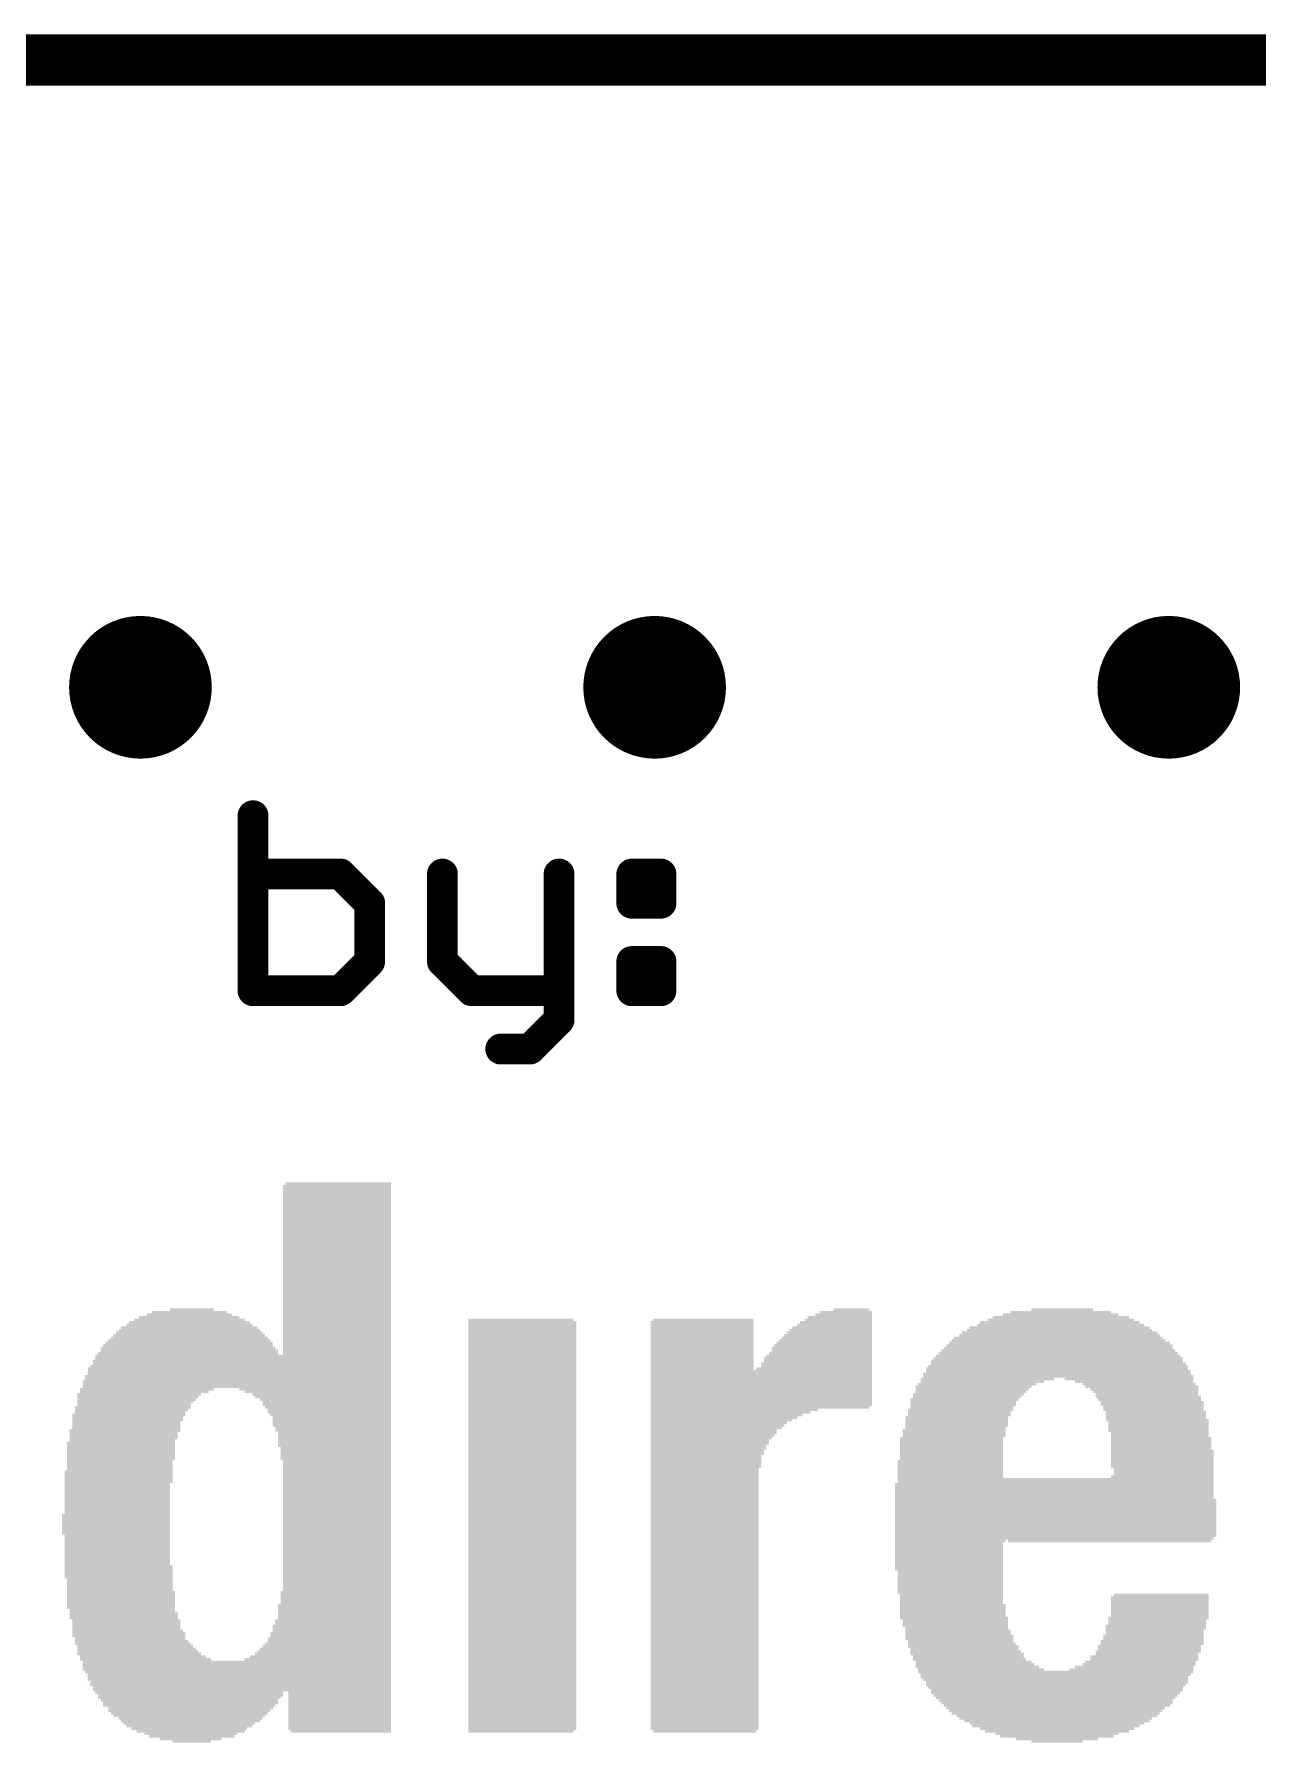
# Model space of a CAD drawing. Extents: x -2.4 to 65.5, y -2.3 to 59.9.
# Drawn here: x 41.77 to 47.81, y 51.43 to 59.87 of the extents above; entities that cross this region are included whole.
import ezdxf

# ---------------------------------------------------------------- set-up
doc = ezdxf.new("R2010")
doc.units = 0
for name, color, linetype in [('18', 94, 'CONTINUOUS'), ('20', 178, 'CONTINUOUS'), ('21', 251, 'CONTINUOUS')]:
    doc.layers.add(name, color=color, linetype=linetype)

# ---------------------------------------------------------------- blocks, each defined once
blk = doc.blocks.new('RECT')
blk.add_solid([(-0.5, -0.5), (0.5, -0.5), (-0.5, 0.5), (0.5, 0.5)])
blk = doc.blocks.new('ROUNDV')
at = {"const_width": 0.5}
blk.add_lwpolyline([(0, -0.25, 1), (0, 0.25, 1), (0, -0.25)], format="xyb", dxfattribs=at)

msp = doc.modelspace()

# ---------------------------------------------------------------- linework, layer by layer
at = {"layer": '20', "const_width": 0.254}
msp.add_lwpolyline([(25.2222, 59.7408), (59.3598, 59.7408)], dxfattribs=at)
at = {"layer": '21', "const_width": 0.1524}
for points in [[(42.8472, 56.0077), (42.8472, 55.1434)], [(43.2794, 55.7196), (42.8472, 55.7196)], [(43.4235, 55.5756), (43.2794, 55.7196)], [(43.7827, 55.7196), (43.7827, 55.2875)], [(44.359, 55.7196), (44.359, 54.9993)], [(44.7183, 55.7196), (44.8623, 55.7196)], [(44.7183, 55.5756), (44.7183, 55.7196)], [(44.8623, 55.7196), (44.8623, 55.5756)], [(43.4235, 55.2875), (43.4235, 55.5756)], [(44.8623, 55.5756), (44.7183, 55.5756)], [(43.2794, 55.1434), (43.4235, 55.2875)], [(43.7827, 55.2875), (43.9268, 55.1434)], [(44.7183, 55.2875), (44.8623, 55.2875)], [(44.7183, 55.1434), (44.7183, 55.2875)], [(44.8623, 55.2875), (44.8623, 55.1434)], [(42.8472, 55.1434), (43.2794, 55.1434)], [(43.9268, 55.1434), (44.359, 55.1434)], [(44.8623, 55.1434), (44.7183, 55.1434)], [(44.359, 54.9993), (44.2149, 54.8553)], [(44.2149, 54.8553), (44.0709, 54.8553)]]:
    msp.add_lwpolyline(points, dxfattribs=at)
at = {"layer": '21', "const_width": 0.0762}
for points in [[(42.8853, 56.0077, 1), (42.8091, 56.0077)], [(42.8472, 55.7577, 1), (42.8472, 55.6815)], [(43.3063, 55.7466, 1), (43.2525, 55.6927)], [(43.2794, 55.6815, 1), (43.2794, 55.7577)], [(43.8208, 55.7196, 1), (43.7446, 55.7196)], [(44.3971, 55.7196, 1), (44.3209, 55.7196)], [(44.7183, 55.7577, 1), (44.7183, 55.6815)], [(44.7564, 55.7196, 1), (44.6802, 55.7196)], [(44.9004, 55.7196, 1), (44.8242, 55.7196)], [(44.8623, 55.6815, 1), (44.8623, 55.7577)], [(43.4616, 55.5756, 1), (43.3854, 55.5756)], [(43.3965, 55.5486, 1), (43.4504, 55.6025)], [(44.7183, 55.6137, 1), (44.7183, 55.5375)], [(44.8623, 55.5375, 1), (44.8623, 55.6137)], [(44.6802, 55.5756, 1), (44.7564, 55.5756)], [(44.8242, 55.5756, 1), (44.9004, 55.5756)], [(43.4504, 55.2605, 1), (43.3965, 55.3144)], [(43.8097, 55.3144, 1), (43.7558, 55.2605)], [(44.7183, 55.3256, 1), (44.7183, 55.2494)], [(44.7564, 55.2875, 1), (44.6802, 55.2875)], [(44.9004, 55.2875, 1), (44.8242, 55.2875)], [(44.8623, 55.2494, 1), (44.8623, 55.3256)], [(43.3854, 55.2875, 1), (43.4616, 55.2875)], [(43.7446, 55.2875, 1), (43.8208, 55.2875)], [(42.8472, 55.1815, 1), (42.8472, 55.1053)], [(43.2525, 55.1703, 1), (43.3063, 55.1165)], [(43.2794, 55.1053, 1), (43.2794, 55.1815)], [(43.9268, 55.1815, 1), (43.9268, 55.1053)], [(43.8999, 55.1165, 1), (43.9537, 55.1703)], [(44.359, 55.1053, 1), (44.359, 55.1815)], [(44.7183, 55.1815, 1), (44.7183, 55.1053)], [(44.8623, 55.1053, 1), (44.8623, 55.1815)], [(42.8091, 55.1434, 1), (42.8853, 55.1434)], [(44.6802, 55.1434, 1), (44.7564, 55.1434)], [(44.8242, 55.1434, 1), (44.9004, 55.1434)], [(44.3209, 54.9993, 1), (44.3971, 54.9993)], [(44.3859, 54.9724, 1), (44.332, 55.0263)], [(44.0709, 54.8934, 1), (44.0709, 54.8172)], [(44.188, 54.8822, 1), (44.2419, 54.8283)], [(44.2149, 54.8172, 1), (44.2149, 54.8934)]]:
    msp.add_lwpolyline(points, format="xyb", dxfattribs=at)

# ---------------------------------------------------------------- block references
at = {"layer": '18', "xscale": 0.7048, "yscale": 0.7048}
for p in [(42.291, 56.642), (44.831, 56.642), (47.371, 56.642)]:
    msp.add_blockref('ROUNDV', p, dxfattribs=at)
at = {"layer": '21', "yscale": 0.0127}
for p, xscale in [((43.2626, 54.1782), 0.5334), ((43.2689, 54.1909), 0.5207), ((43.2626, 54.1655), 0.5334), ((43.2626, 54.1528), 0.5334), ((43.2626, 54.1401), 0.5334), ((43.2626, 54.1274), 0.5334), ((43.2626, 54.1147), 0.5334), ((43.2626, 54.102), 0.5334), ((43.2626, 54.0893), 0.5334), ((43.2626, 54.0766), 0.5334), ((43.2626, 54.0639), 0.5334), ((43.2626, 54.0512), 0.5334), ((43.2626, 54.0385), 0.5334), ((43.2626, 54.0258), 0.5334), ((43.2626, 54.0131), 0.5334), ((43.2626, 54.0004), 0.5334), ((43.2626, 53.9877), 0.5334), ((43.2626, 53.975), 0.5334), ((43.2626, 53.9623), 0.5334), ((43.2626, 53.9496), 0.5334), ((43.2626, 53.9369), 0.5334), ((43.2626, 53.9242), 0.5334), ((43.2626, 53.9115), 0.5334), ((43.2626, 53.8988), 0.5334), ((43.2626, 53.8861), 0.5334), ((43.2626, 53.8734), 0.5334), ((43.2626, 53.8607), 0.5334), ((43.2626, 53.848), 0.5334), ((43.2626, 53.8353), 0.5334), ((43.2626, 53.8226), 0.5334), ((43.2626, 53.8099), 0.5334), ((43.2626, 53.7972), 0.5334), ((43.2626, 53.7845), 0.5334), ((43.2626, 53.7718), 0.5334), ((43.2626, 53.7591), 0.5334), ((43.2626, 53.7464), 0.5334), ((43.2626, 53.7337), 0.5334), ((43.2626, 53.721), 0.5334), ((43.2626, 53.7083), 0.5334), ((43.2626, 53.6956), 0.5334), ((43.2626, 53.6829), 0.5334), ((43.2626, 53.6702), 0.5334), ((43.2626, 53.6575), 0.5334), ((43.2626, 53.6448), 0.5334), ((43.2626, 53.6321), 0.5334), ((43.2626, 53.6194), 0.5334), ((43.2626, 53.6067), 0.5334), ((43.2626, 53.594), 0.5334), ((42.5323, 53.5051), 0.5969), ((42.5323, 53.5178), 0.5461), ((42.5323, 53.5305), 0.4953), ((42.5323, 53.5432), 0.4191), ((42.5323, 53.5559), 0.3683), ((42.545, 53.5686), 0.2159), ((43.2626, 53.5813), 0.5334), ((43.2626, 53.5686), 0.5334), ((43.2626, 53.5559), 0.5334), ((43.2626, 53.5432), 0.5334), ((43.2626, 53.5305), 0.5334), ((43.2626, 53.5178), 0.5334), ((43.2626, 53.5051), 0.5334), ((44.1706, 53.5178), 0.5207), ((44.177, 53.5051), 0.5334), ((45.066, 53.5051), 0.508), ((45.0723, 53.5178), 0.4953), ((45.7264, 53.5051), 0.3556), ((45.739, 53.5178), 0.3302), ((45.7454, 53.5305), 0.3175), ((45.7645, 53.5432), 0.2794), ((45.7771, 53.5559), 0.254), ((45.8026, 53.5686), 0.1778), ((46.8313, 53.5051), 0.7874), ((46.8376, 53.5178), 0.7239), ((46.8376, 53.5305), 0.6731), ((46.8376, 53.5432), 0.5715), ((46.8376, 53.5559), 0.4953), ((46.8439, 53.5686), 0.3048), ((42.5323, 53.4162), 0.8001), ((42.5323, 53.4289), 0.7747), ((42.5323, 53.4416), 0.7493), ((42.5323, 53.4543), 0.7239), ((42.5323, 53.467), 0.6985), ((42.5323, 53.4797), 0.6731), ((42.5323, 53.4924), 0.6223), ((43.2626, 53.4924), 0.5334), ((43.2626, 53.4797), 0.5334), ((43.2626, 53.467), 0.5334), ((43.2626, 53.4543), 0.5334), ((43.2626, 53.4416), 0.5334), ((43.2626, 53.4289), 0.5334), ((43.2626, 53.4162), 0.5334), ((44.177, 53.4924), 0.5334), ((44.177, 53.4797), 0.5334), ((44.177, 53.467), 0.5334), ((44.177, 53.4543), 0.5334), ((44.177, 53.4416), 0.5334), ((44.177, 53.4289), 0.5334), ((44.177, 53.4162), 0.5334), ((45.066, 53.4924), 0.508), ((45.066, 53.4797), 0.508), ((45.066, 53.467), 0.508), ((45.066, 53.4543), 0.508), ((45.066, 53.4416), 0.508), ((45.066, 53.4289), 0.508), ((45.066, 53.4162), 0.508), ((45.6756, 53.4162), 0.4572), ((45.6819, 53.4289), 0.4445), ((45.6883, 53.4416), 0.4318), ((45.6946, 53.4543), 0.4191), ((45.7009, 53.467), 0.4064), ((45.7073, 53.4797), 0.3937), ((45.72, 53.4924), 0.3683), ((46.8249, 53.4162), 1.0541), ((46.8249, 53.4289), 1.0287), ((46.8313, 53.4416), 0.9906), ((46.8313, 53.4543), 0.9652), ((46.8313, 53.467), 0.9144), ((46.8313, 53.4797), 0.889), ((46.8376, 53.4924), 0.8255), ((42.799, 53.34), 1.4605), ((42.526, 53.3527), 0.889), ((42.5323, 53.3654), 0.8763), ((42.526, 53.3781), 0.8636), ((42.526, 53.3908), 0.8382), ((42.5323, 53.4035), 0.8255), ((43.2626, 53.4035), 0.5334), ((43.2626, 53.3908), 0.5334), ((43.2626, 53.3781), 0.5334), ((43.2626, 53.3654), 0.5334), ((43.2626, 53.3527), 0.5334), ((44.177, 53.4035), 0.5334), ((44.177, 53.3908), 0.5334), ((44.177, 53.3781), 0.5334), ((44.177, 53.3654), 0.5334), ((44.177, 53.3527), 0.5334), ((44.177, 53.34), 0.5334), ((45.066, 53.4035), 0.508), ((45.066, 53.3908), 0.508), ((45.066, 53.3781), 0.508), ((45.066, 53.3654), 0.508), ((45.066, 53.3527), 0.508), ((45.066, 53.34), 0.508), ((45.6438, 53.34), 0.5207), ((45.6502, 53.3527), 0.508), ((45.6565, 53.3781), 0.4953), ((45.6565, 53.3654), 0.4953), ((45.6628, 53.3908), 0.4826), ((45.6692, 53.4035), 0.4699), ((46.8249, 53.34), 1.2065), ((46.8249, 53.3527), 1.1811), ((46.8249, 53.3654), 1.1557), ((46.8249, 53.3781), 1.1303), ((46.8313, 53.3908), 1.1176), ((46.8313, 53.4035), 1.0922), ((42.7799, 53.2765), 1.4986), ((42.7799, 53.2638), 1.4986), ((42.7799, 53.2511), 1.4986), ((42.7863, 53.2892), 1.4859), ((42.7927, 53.3146), 1.4732), ((42.7927, 53.3019), 1.4732), ((42.799, 53.3273), 1.4605), ((44.177, 53.3273), 0.5334), ((44.177, 53.3146), 0.5334), ((44.177, 53.3019), 0.5334), ((44.177, 53.2892), 0.5334), ((44.177, 53.2765), 0.5334), ((44.177, 53.2638), 0.5334), ((44.177, 53.2511), 0.5334), ((45.358, 53.2638), 1.0922), ((45.358, 53.2511), 1.0922), ((45.066, 53.3273), 0.508), ((45.066, 53.3146), 0.508), ((45.066, 53.3019), 0.508), ((45.066, 53.2892), 0.508), ((45.066, 53.2765), 0.508), ((45.6184, 53.2765), 0.5715), ((45.6311, 53.3019), 0.5461), ((45.6311, 53.2892), 0.5461), ((45.6375, 53.3273), 0.5334), ((45.6375, 53.3146), 0.5334), ((46.8186, 53.2511), 1.3208), ((46.8186, 53.2765), 1.2954), ((46.8249, 53.2638), 1.3081), ((46.8249, 53.2892), 1.2827), ((46.8249, 53.3019), 1.2573), ((46.8186, 53.3146), 1.2446), ((46.8249, 53.3273), 1.2319), ((42.3227, 53.1749), 0.6604), ((42.3101, 53.1622), 0.635), ((42.7673, 53.213), 1.524), ((42.7673, 53.2003), 1.524), ((42.7673, 53.1876), 1.524), ((42.7736, 53.2384), 1.5113), ((42.7736, 53.2257), 1.5113), ((43.1546, 53.1749), 0.7493), ((43.1673, 53.1622), 0.7239), ((44.177, 53.2384), 0.5334), ((44.177, 53.2257), 0.5334), ((44.177, 53.213), 0.5334), ((44.177, 53.2003), 0.5334), ((44.177, 53.1876), 0.5334), ((44.177, 53.1749), 0.5334), ((44.177, 53.1622), 0.5334), ((45.358, 53.2384), 1.0922), ((45.358, 53.2257), 1.0922), ((45.358, 53.213), 1.0922), ((45.358, 53.2003), 1.0922), ((45.358, 53.1876), 1.0922), ((45.358, 53.1749), 1.0922), ((45.358, 53.1622), 1.0922), ((46.4058, 53.1876), 0.5715), ((46.3931, 53.1622), 0.5461), ((46.3995, 53.1749), 0.5588), ((46.4248, 53.2003), 0.5842), ((46.4757, 53.2257), 0.6604), ((46.4503, 53.213), 0.6096), ((46.8249, 53.2384), 1.3335), ((47.1742, 53.2257), 0.635), ((47.1996, 53.213), 0.5842), ((47.2249, 53.2003), 0.5588), ((47.2377, 53.1876), 0.5588), ((47.2504, 53.1749), 0.5334), ((47.2567, 53.1622), 0.5207), ((42.2529, 53.086), 0.5715), ((42.2846, 53.1495), 0.6096), ((42.2783, 53.1368), 0.5969), ((42.2656, 53.1114), 0.5715), ((42.272, 53.1241), 0.5842), ((42.2593, 53.0987), 0.5588), ((43.1864, 53.1495), 0.6858), ((43.1927, 53.1368), 0.6731), ((43.2054, 53.1241), 0.6477), ((43.2118, 53.1114), 0.635), ((43.2118, 53.0987), 0.635), ((43.2181, 53.086), 0.6223), ((44.177, 53.1495), 0.5334), ((44.177, 53.1368), 0.5334), ((44.177, 53.1241), 0.5334), ((44.177, 53.1114), 0.5334), ((44.177, 53.0987), 0.5334), ((44.177, 53.086), 0.5334), ((45.358, 53.1495), 1.0922), ((45.358, 53.1368), 1.0922), ((45.358, 53.1241), 1.0922), ((45.358, 53.1114), 1.0922), ((45.358, 53.0987), 1.0922), ((45.3517, 53.086), 1.0795), ((46.355, 53.1114), 0.5207), ((46.355, 53.0987), 0.5207), ((46.3486, 53.086), 0.508), ((46.3614, 53.1241), 0.5334), ((46.3804, 53.1495), 0.5461), ((46.3741, 53.1368), 0.5334), ((47.263, 53.1495), 0.508), ((47.2694, 53.1368), 0.5207), ((47.2758, 53.1241), 0.508), ((47.2885, 53.1114), 0.508), ((47.2885, 53.0987), 0.508), ((47.2948, 53.086), 0.4953), ((42.2339, 53.0479), 0.5588), ((42.2275, 53.0352), 0.5461), ((42.2275, 53.0225), 0.5461), ((42.2212, 53.0098), 0.5334), ((42.2212, 52.9971), 0.5334), ((42.2465, 53.0733), 0.5588), ((42.2402, 53.0606), 0.5461), ((43.2245, 53.0733), 0.6096), ((43.2245, 53.0606), 0.6096), ((43.2308, 53.0479), 0.5969), ((43.2371, 53.0352), 0.5842), ((43.2371, 53.0225), 0.5842), ((43.2371, 53.0098), 0.5842), ((43.2371, 52.9971), 0.5842), ((44.177, 53.0733), 0.5334), ((44.177, 53.0606), 0.5334), ((44.177, 53.0479), 0.5334), ((44.177, 53.0352), 0.5334), ((44.177, 53.0225), 0.5334), ((44.177, 53.0098), 0.5334), ((44.177, 52.9971), 0.5334), ((45.2247, 53.0733), 0.8255), ((45.1866, 53.0479), 0.7493), ((45.1485, 53.0098), 0.6731), ((45.2057, 53.0606), 0.7874), ((45.1739, 53.0352), 0.7239), ((45.1612, 53.0225), 0.6985), ((45.1422, 52.9971), 0.6604), ((46.3233, 53.0352), 0.508), ((46.3233, 53.0225), 0.508), ((46.3233, 53.0098), 0.508), ((46.3233, 52.9971), 0.508), ((46.3423, 53.0733), 0.5207), ((46.336, 53.0606), 0.508), ((46.336, 53.0479), 0.508), ((47.2948, 53.0733), 0.4953), ((47.3075, 53.0606), 0.4953), ((47.3075, 53.0479), 0.4953), ((47.3075, 53.0352), 0.4953), ((47.3139, 53.0225), 0.508), ((47.3202, 53.0098), 0.4953), ((47.3202, 52.9971), 0.4953), ((42.1958, 52.9082), 0.5334), ((42.2148, 52.9717), 0.5461), ((42.2084, 52.959), 0.5334), ((42.2084, 52.9463), 0.5334), ((42.2084, 52.9336), 0.5334), ((42.2021, 52.9209), 0.5207), ((42.2212, 52.9844), 0.5334), ((43.2435, 52.9844), 0.5715), ((43.2435, 52.9717), 0.5715), ((43.2499, 52.959), 0.5588), ((43.2499, 52.9463), 0.5588), ((43.2499, 52.9336), 0.5588), ((43.2499, 52.9209), 0.5588), ((43.2499, 52.9082), 0.5588), ((44.177, 52.9844), 0.5334), ((44.177, 52.9717), 0.5334), ((44.177, 52.959), 0.5334), ((44.177, 52.9463), 0.5334), ((44.177, 52.9336), 0.5334), ((44.177, 52.9209), 0.5334), ((44.177, 52.9082), 0.5334), ((45.1104, 52.9336), 0.5969), ((45.1358, 52.9844), 0.6477), ((45.1231, 52.9717), 0.6223), ((45.1231, 52.959), 0.6223), ((45.1168, 52.9463), 0.6096), ((45.1041, 52.9209), 0.5842), ((45.1041, 52.9082), 0.5842), ((46.2979, 52.9336), 0.508), ((46.2979, 52.9209), 0.508), ((46.2979, 52.9082), 0.508), ((46.3105, 52.9717), 0.508), ((46.3105, 52.959), 0.508), ((46.3105, 52.9463), 0.508), ((46.3169, 52.9844), 0.4953), ((47.3202, 52.9844), 0.4953), ((47.3202, 52.9717), 0.4953), ((47.3266, 52.959), 0.4826), ((47.3266, 52.9463), 0.4826), ((47.3329, 52.9336), 0.4953), ((47.3329, 52.9209), 0.4953), ((47.3329, 52.9082), 0.4953), ((42.1958, 52.8955), 0.5334), ((42.1958, 52.8828), 0.5334), ((42.1958, 52.8701), 0.5334), ((42.1958, 52.8574), 0.5334), ((42.1958, 52.8447), 0.5334), ((42.1958, 52.832), 0.5334), ((43.2499, 52.8955), 0.5588), ((43.2562, 52.8828), 0.5461), ((43.2562, 52.8701), 0.5461), ((43.2562, 52.8574), 0.5461), ((43.2562, 52.8447), 0.5461), ((43.2562, 52.832), 0.5461), ((44.177, 52.8955), 0.5334), ((44.177, 52.8828), 0.5334), ((44.177, 52.8701), 0.5334), ((44.177, 52.8574), 0.5334), ((44.177, 52.8447), 0.5334), ((44.177, 52.832), 0.5334), ((45.0977, 52.8955), 0.5715), ((45.0977, 52.8828), 0.5715), ((45.0914, 52.8701), 0.5588), ((45.0914, 52.8574), 0.5588), ((45.085, 52.8447), 0.5461), ((45.085, 52.832), 0.5461), ((46.2979, 52.8955), 0.508), ((46.2979, 52.8828), 0.508), ((46.2979, 52.8701), 0.508), ((46.2979, 52.8574), 0.508), ((46.2979, 52.8447), 0.508), ((46.2979, 52.832), 0.508), ((47.3392, 52.8701), 0.508), ((47.3392, 52.8574), 0.508), ((47.3392, 52.8447), 0.508), ((47.3392, 52.832), 0.508), ((47.3329, 52.8955), 0.4953), ((47.3329, 52.8828), 0.4953), ((42.1831, 52.7685), 0.5334), ((42.1831, 52.7558), 0.5334), ((42.1831, 52.7431), 0.5334), ((42.1894, 52.8193), 0.5207), ((42.1894, 52.8066), 0.5207), ((42.1894, 52.7939), 0.5207), ((42.1894, 52.7812), 0.5207), ((43.2626, 52.8193), 0.5334), ((43.2626, 52.8066), 0.5334), ((43.2626, 52.7939), 0.5334), ((43.2626, 52.7812), 0.5334), ((43.2626, 52.7685), 0.5334), ((43.2626, 52.7558), 0.5334), ((43.2626, 52.7431), 0.5334), ((44.177, 52.8193), 0.5334), ((44.177, 52.8066), 0.5334), ((44.177, 52.7939), 0.5334), ((44.177, 52.7812), 0.5334), ((44.177, 52.7685), 0.5334), ((44.177, 52.7558), 0.5334), ((44.177, 52.7431), 0.5334), ((45.085, 52.8193), 0.5461), ((45.085, 52.8066), 0.5461), ((45.085, 52.7939), 0.5461), ((45.0787, 52.7812), 0.5334), ((45.0787, 52.7685), 0.5334), ((45.0787, 52.7558), 0.5334), ((45.0787, 52.7431), 0.5334), ((46.2915, 52.8193), 0.5207), ((46.2915, 52.8066), 0.5207), ((46.2915, 52.7939), 0.5207), ((46.2915, 52.7812), 0.5207), ((46.2915, 52.7685), 0.5207), ((46.2915, 52.7558), 0.5207), ((46.2915, 52.7431), 0.5207), ((47.3392, 52.8193), 0.508), ((47.3392, 52.8066), 0.508), ((47.3392, 52.7939), 0.508), ((47.3392, 52.7431), 0.508), ((47.3456, 52.7812), 0.4953), ((47.3456, 52.7685), 0.4953), ((47.3456, 52.7558), 0.4953), ((42.1767, 52.705), 0.5207), ((42.1767, 52.6923), 0.5207), ((42.1767, 52.6796), 0.5207), ((42.1767, 52.6669), 0.5207), ((42.1767, 52.6542), 0.5207), ((42.1831, 52.7304), 0.5334), ((42.1831, 52.7177), 0.5334), ((43.2626, 52.7304), 0.5334), ((43.2626, 52.7177), 0.5334), ((43.2626, 52.705), 0.5334), ((43.2626, 52.6923), 0.5334), ((43.2626, 52.6796), 0.5334), ((43.2626, 52.6669), 0.5334), ((43.2626, 52.6542), 0.5334), ((44.177, 52.7304), 0.5334), ((44.177, 52.7177), 0.5334), ((44.177, 52.705), 0.5334), ((44.177, 52.6923), 0.5334), ((44.177, 52.6796), 0.5334), ((44.177, 52.6669), 0.5334), ((44.177, 52.6542), 0.5334), ((45.0787, 52.7304), 0.5334), ((45.0787, 52.7177), 0.5334), ((45.0787, 52.705), 0.5334), ((45.0787, 52.6923), 0.5334), ((45.0787, 52.6796), 0.5334), ((45.0787, 52.6669), 0.5334), ((45.0787, 52.6542), 0.5334), ((46.8058, 52.705), 1.5748), ((46.8058, 52.6923), 1.5748), ((46.8058, 52.6796), 1.5748), ((46.8058, 52.6669), 1.5748), ((46.8058, 52.6542), 1.5748), ((46.8122, 52.7304), 1.5621), ((46.8122, 52.7177), 1.5621), ((42.1767, 52.6415), 0.5207), ((42.1767, 52.6288), 0.5207), ((42.1767, 52.6161), 0.5207), ((42.1767, 52.6034), 0.5207), ((42.1767, 52.5907), 0.5207), ((42.1767, 52.578), 0.5207), ((43.2626, 52.6415), 0.5334), ((43.2626, 52.6288), 0.5334), ((43.2626, 52.6161), 0.5334), ((43.2626, 52.6034), 0.5334), ((43.2626, 52.5907), 0.5334), ((43.2626, 52.578), 0.5334), ((44.177, 52.6415), 0.5334), ((44.177, 52.6288), 0.5334), ((44.177, 52.6161), 0.5334), ((44.177, 52.6034), 0.5334), ((44.177, 52.5907), 0.5334), ((44.177, 52.578), 0.5334), ((45.0787, 52.6415), 0.5334), ((45.0787, 52.6288), 0.5334), ((45.0787, 52.6161), 0.5334), ((45.0787, 52.6034), 0.5334), ((45.0787, 52.5907), 0.5334), ((45.0787, 52.578), 0.5334), ((46.8058, 52.6415), 1.5748), ((46.8122, 52.6288), 1.5875), ((46.8122, 52.6161), 1.5875), ((46.8122, 52.6034), 1.5875), ((46.8122, 52.5907), 1.5875), ((46.8122, 52.578), 1.5875), ((42.1703, 52.5526), 0.5334), ((42.1703, 52.5399), 0.5334), ((42.1703, 52.5272), 0.5334), ((42.1703, 52.5145), 0.5334), ((42.1703, 52.5018), 0.5334), ((42.1703, 52.4891), 0.5334), ((42.1767, 52.5653), 0.5207), ((43.2626, 52.5653), 0.5334), ((43.2626, 52.5526), 0.5334), ((43.2626, 52.5399), 0.5334), ((43.2626, 52.5272), 0.5334), ((43.2626, 52.5145), 0.5334), ((43.2626, 52.5018), 0.5334), ((43.2626, 52.4891), 0.5334), ((44.177, 52.5653), 0.5334), ((44.177, 52.5526), 0.5334), ((44.177, 52.5399), 0.5334), ((44.177, 52.5272), 0.5334), ((44.177, 52.5145), 0.5334), ((44.177, 52.5018), 0.5334), ((44.177, 52.4891), 0.5334), ((45.0787, 52.5653), 0.5334), ((45.0787, 52.5526), 0.5334), ((45.0787, 52.5399), 0.5334), ((45.0787, 52.5272), 0.5334), ((45.0787, 52.5145), 0.5334), ((45.0787, 52.5018), 0.5334), ((45.0787, 52.4891), 0.5334), ((46.8122, 52.5653), 1.5875), ((46.8122, 52.5526), 1.5875), ((46.8122, 52.5399), 1.5875), ((46.8122, 52.5272), 1.5875), ((46.8122, 52.5145), 1.5875), ((46.8122, 52.5018), 1.5875), ((46.8122, 52.4891), 1.5875), ((42.1703, 52.4764), 0.5334), ((42.1703, 52.4637), 0.5334), ((42.1767, 52.451), 0.5207), ((42.1767, 52.4383), 0.5207), ((42.1767, 52.4256), 0.5207), ((42.1767, 52.4129), 0.5207), ((43.2626, 52.4764), 0.5334), ((43.2626, 52.4637), 0.5334), ((43.2626, 52.451), 0.5334), ((43.2626, 52.4383), 0.5334), ((43.2626, 52.4256), 0.5334), ((43.2626, 52.4129), 0.5334), ((44.177, 52.4764), 0.5334), ((44.177, 52.4637), 0.5334), ((44.177, 52.451), 0.5334), ((44.177, 52.4383), 0.5334), ((44.177, 52.4256), 0.5334), ((44.177, 52.4129), 0.5334), ((45.0787, 52.4764), 0.5334), ((45.0787, 52.4637), 0.5334), ((45.0787, 52.451), 0.5334), ((45.0787, 52.4383), 0.5334), ((45.0787, 52.4256), 0.5334), ((45.0787, 52.4129), 0.5334), ((46.8122, 52.4764), 1.5875), ((46.8122, 52.4637), 1.5875), ((46.8122, 52.451), 1.5875), ((46.8058, 52.4383), 1.5748), ((46.2915, 52.4256), 0.5461), ((46.2852, 52.4129), 0.5334), ((47.0789, 52.4256), 1.0033), ((42.1767, 52.4002), 0.5207), ((42.1767, 52.3875), 0.5207), ((42.1767, 52.3748), 0.5207), ((42.1767, 52.3621), 0.5207), ((42.1767, 52.3494), 0.5207), ((42.1767, 52.3367), 0.5207), ((42.1767, 52.324), 0.5207), ((43.2626, 52.4002), 0.5334), ((43.2626, 52.3875), 0.5334), ((43.2626, 52.3748), 0.5334), ((43.2626, 52.3621), 0.5334), ((43.2626, 52.3494), 0.5334), ((43.2626, 52.3367), 0.5334), ((43.2626, 52.324), 0.5334), ((44.177, 52.4002), 0.5334), ((44.177, 52.3875), 0.5334), ((44.177, 52.3748), 0.5334), ((44.177, 52.3621), 0.5334), ((44.177, 52.3494), 0.5334), ((44.177, 52.3367), 0.5334), ((44.177, 52.324), 0.5334), ((45.0787, 52.4002), 0.5334), ((45.0787, 52.3875), 0.5334), ((45.0787, 52.3748), 0.5334), ((45.0787, 52.3621), 0.5334), ((45.0787, 52.3494), 0.5334), ((45.0787, 52.3367), 0.5334), ((45.0787, 52.324), 0.5334), ((46.2852, 52.4002), 0.5334), ((46.2852, 52.3875), 0.5334), ((46.2852, 52.3748), 0.5334), ((46.2852, 52.3621), 0.5334), ((46.2852, 52.3494), 0.5334), ((46.2852, 52.3367), 0.5334), ((46.2852, 52.324), 0.5334), ((42.1767, 52.3113), 0.5207), ((42.1831, 52.2986), 0.5334), ((42.1831, 52.2859), 0.5334), ((42.1831, 52.2732), 0.5334), ((42.1831, 52.2605), 0.5334), ((42.1831, 52.2478), 0.5334), ((42.1894, 52.2351), 0.5207), ((43.2626, 52.3113), 0.5334), ((43.2626, 52.2986), 0.5334), ((43.2626, 52.2859), 0.5334), ((43.2626, 52.2732), 0.5334), ((43.2626, 52.2605), 0.5334), ((43.2626, 52.2478), 0.5334), ((43.2626, 52.2351), 0.5334), ((44.177, 52.3113), 0.5334), ((44.177, 52.2986), 0.5334), ((44.177, 52.2859), 0.5334), ((44.177, 52.2732), 0.5334), ((44.177, 52.2605), 0.5334), ((44.177, 52.2478), 0.5334), ((44.177, 52.2351), 0.5334), ((45.0787, 52.3113), 0.5334), ((45.0787, 52.2986), 0.5334), ((45.0787, 52.2859), 0.5334), ((45.0787, 52.2732), 0.5334), ((45.0787, 52.2605), 0.5334), ((45.0787, 52.2478), 0.5334), ((45.0787, 52.2351), 0.5334), ((46.2852, 52.3113), 0.5334), ((46.2852, 52.2986), 0.5334), ((46.2852, 52.2859), 0.5334), ((46.2915, 52.2732), 0.5207), ((46.2915, 52.2605), 0.5207), ((46.2915, 52.2478), 0.5207), ((46.2915, 52.2351), 0.5207), ((42.1894, 52.2224), 0.5207), ((42.1894, 52.2097), 0.5207), ((42.1894, 52.197), 0.5207), ((42.1894, 52.1843), 0.5207), ((42.1958, 52.1716), 0.5334), ((42.1958, 52.1589), 0.5334), ((43.2562, 52.1716), 0.5461), ((43.2562, 52.1589), 0.5461), ((43.2626, 52.2224), 0.5334), ((43.2626, 52.2097), 0.5334), ((43.2626, 52.197), 0.5334), ((43.2626, 52.1843), 0.5334), ((44.177, 52.2224), 0.5334), ((44.177, 52.2097), 0.5334), ((44.177, 52.197), 0.5334), ((44.177, 52.1843), 0.5334), ((44.177, 52.1716), 0.5334), ((44.177, 52.1589), 0.5334), ((45.0787, 52.2224), 0.5334), ((45.0787, 52.2097), 0.5334), ((45.0787, 52.197), 0.5334), ((45.0787, 52.1843), 0.5334), ((45.0787, 52.1716), 0.5334), ((45.0787, 52.1589), 0.5334), ((46.2915, 52.2224), 0.5207), ((46.2915, 52.2097), 0.5207), ((46.2915, 52.197), 0.5207), ((46.2915, 52.1843), 0.5207), ((46.2915, 52.1716), 0.5207), ((46.2979, 52.1589), 0.508), ((47.3329, 52.1589), 0.4699), ((42.1958, 52.1462), 0.5334), ((42.1958, 52.1335), 0.5334), ((42.1958, 52.1208), 0.5334), ((42.1958, 52.1081), 0.5334), ((42.1958, 52.0954), 0.5334), ((42.2021, 52.0827), 0.5207), ((42.2084, 52.07), 0.5334), ((43.2499, 52.1081), 0.5588), ((43.2499, 52.0954), 0.5588), ((43.2499, 52.0827), 0.5588), ((43.2499, 52.07), 0.5588), ((43.2562, 52.1462), 0.5461), ((43.2562, 52.1335), 0.5461), ((43.2562, 52.1208), 0.5461), ((44.177, 52.1462), 0.5334), ((44.177, 52.1335), 0.5334), ((44.177, 52.1208), 0.5334), ((44.177, 52.1081), 0.5334), ((44.177, 52.0954), 0.5334), ((44.177, 52.0827), 0.5334), ((44.177, 52.07), 0.5334), ((45.0787, 52.1462), 0.5334), ((45.0787, 52.1335), 0.5334), ((45.0787, 52.1208), 0.5334), ((45.0787, 52.1081), 0.5334), ((45.0787, 52.0954), 0.5334), ((45.0787, 52.0827), 0.5334), ((45.0787, 52.07), 0.5334), ((46.3042, 52.1081), 0.5207), ((46.3042, 52.0954), 0.5207), ((46.3042, 52.0827), 0.5207), ((46.3042, 52.07), 0.5207), ((46.2979, 52.1462), 0.508), ((46.2979, 52.1335), 0.508), ((46.2979, 52.1208), 0.508), ((47.3266, 52.1462), 0.4826), ((47.3266, 52.1335), 0.4826), ((47.3266, 52.1208), 0.4826), ((47.3266, 52.1081), 0.4826), ((47.3266, 52.0954), 0.4826), ((47.3266, 52.0827), 0.4826), ((47.3266, 52.07), 0.4826), ((42.2084, 52.0573), 0.5334), ((42.2084, 52.0446), 0.5334), ((42.2212, 52.0319), 0.5334), ((42.2212, 52.0192), 0.5334), ((42.2212, 52.0065), 0.5334), ((42.2212, 51.9938), 0.5334), ((42.2275, 51.9811), 0.5461), ((43.2371, 52.0065), 0.5842), ((43.2371, 51.9938), 0.5842), ((43.2371, 51.9811), 0.5842), ((43.2435, 52.0319), 0.5715), ((43.2435, 52.0192), 0.5715), ((43.2499, 52.0573), 0.5588), ((43.2499, 52.0446), 0.5588), ((44.177, 52.0573), 0.5334), ((44.177, 52.0446), 0.5334), ((44.177, 52.0319), 0.5334), ((44.177, 52.0192), 0.5334), ((44.177, 52.0065), 0.5334), ((44.177, 51.9938), 0.5334), ((44.177, 51.9811), 0.5334), ((45.0787, 52.0573), 0.5334), ((45.0787, 52.0446), 0.5334), ((45.0787, 52.0319), 0.5334), ((45.0787, 52.0192), 0.5334), ((45.0787, 52.0065), 0.5334), ((45.0787, 51.9938), 0.5334), ((45.0787, 51.9811), 0.5334), ((46.3042, 52.0573), 0.5207), ((46.3105, 52.0446), 0.5334), ((46.3169, 52.0319), 0.5207), ((46.3169, 52.0192), 0.5207), ((46.3169, 52.0065), 0.5207), ((46.3296, 51.9811), 0.5207), ((46.3233, 51.9938), 0.508), ((47.3075, 52.0065), 0.4953), ((47.3075, 51.9938), 0.4953), ((47.3011, 51.9811), 0.4826), ((47.3202, 52.0446), 0.4953), ((47.3139, 52.0319), 0.4826), ((47.3139, 52.0192), 0.4826), ((47.3266, 52.0573), 0.4826), ((42.2339, 51.9684), 0.5588), ((42.2339, 51.9557), 0.5588), ((42.2465, 51.9303), 0.5588), ((42.2529, 51.9176), 0.5715), ((42.2402, 51.943), 0.5461), ((42.2656, 51.9049), 0.5715), ((43.2118, 51.9049), 0.635), ((43.2181, 51.9176), 0.6223), ((43.2245, 51.943), 0.6096), ((43.2245, 51.9303), 0.6096), ((43.2308, 51.9684), 0.5969), ((43.2308, 51.9557), 0.5969), ((44.177, 51.9684), 0.5334), ((44.177, 51.9557), 0.5334), ((44.177, 51.943), 0.5334), ((44.177, 51.9303), 0.5334), ((44.177, 51.9176), 0.5334), ((44.177, 51.9049), 0.5334), ((45.0787, 51.9684), 0.5334), ((45.0787, 51.9557), 0.5334), ((45.0787, 51.943), 0.5334), ((45.0787, 51.9303), 0.5334), ((45.0787, 51.9176), 0.5334), ((45.0787, 51.9049), 0.5334), ((46.3296, 51.9684), 0.5207), ((46.336, 51.9557), 0.5334), ((46.336, 51.943), 0.5334), ((46.3423, 51.9303), 0.5207), ((46.3486, 51.9176), 0.5334), ((46.355, 51.9049), 0.5461), ((47.2758, 51.9049), 0.508), ((47.2885, 51.9303), 0.508), ((47.2885, 51.9176), 0.508), ((47.2948, 51.9557), 0.4953), ((47.2948, 51.943), 0.4953), ((47.3011, 51.9684), 0.4826), ((42.2783, 51.8795), 0.5969), ((42.2846, 51.8668), 0.6096), ((42.272, 51.8922), 0.5842), ((42.3037, 51.8541), 0.6223), ((42.3164, 51.8414), 0.6477), ((42.7673, 51.8287), 1.524), ((42.7673, 51.816), 1.524), ((43.1673, 51.8414), 0.7239), ((43.18, 51.8541), 0.6985), ((43.1927, 51.8668), 0.6731), ((43.199, 51.8795), 0.6604), ((43.2054, 51.8922), 0.6477), ((44.177, 51.8922), 0.5334), ((44.177, 51.8795), 0.5334), ((44.177, 51.8668), 0.5334), ((44.177, 51.8541), 0.5334), ((44.177, 51.8414), 0.5334), ((44.177, 51.8287), 0.5334), ((44.177, 51.816), 0.5334), ((45.0787, 51.8922), 0.5334), ((45.0787, 51.8795), 0.5334), ((45.0787, 51.8668), 0.5334), ((45.0787, 51.8541), 0.5334), ((45.0787, 51.8414), 0.5334), ((45.0787, 51.8287), 0.5334), ((45.0787, 51.816), 0.5334), ((46.3614, 51.8922), 0.5334), ((46.3677, 51.8795), 0.5461), ((46.3741, 51.8668), 0.5588), ((46.3867, 51.8414), 0.5588), ((46.3804, 51.8541), 0.5461), ((46.4058, 51.8287), 0.5715), ((46.4122, 51.816), 0.5842), ((47.2249, 51.816), 0.5588), ((47.2313, 51.8287), 0.5461), ((47.2504, 51.8541), 0.5334), ((47.2504, 51.8414), 0.5334), ((47.2694, 51.8795), 0.5207), ((47.263, 51.8668), 0.508), ((47.2758, 51.8922), 0.508), ((42.7673, 51.8033), 1.524), ((42.7673, 51.7906), 1.524), ((42.7736, 51.7779), 1.5113), ((42.7799, 51.7652), 1.4986), ((42.7799, 51.7525), 1.4986), ((42.7799, 51.7398), 1.4986), ((42.7863, 51.7271), 1.4859), ((44.177, 51.8033), 0.5334), ((44.177, 51.7906), 0.5334), ((44.177, 51.7779), 0.5334), ((44.177, 51.7652), 0.5334), ((44.177, 51.7525), 0.5334), ((44.177, 51.7398), 0.5334), ((44.177, 51.7271), 0.5334), ((45.0787, 51.8033), 0.5334), ((45.0787, 51.7906), 0.5334), ((45.0787, 51.7779), 0.5334), ((45.0787, 51.7652), 0.5334), ((45.0787, 51.7525), 0.5334), ((45.0787, 51.7398), 0.5334), ((45.0787, 51.7271), 0.5334), ((46.4248, 51.8033), 0.6096), ((46.8122, 51.7779), 1.3589), ((46.4439, 51.7906), 0.6223), ((46.8122, 51.7652), 1.3335), ((46.8058, 51.7525), 1.3208), ((46.8122, 51.7398), 1.3081), ((46.8186, 51.7271), 1.2954), ((47.1868, 51.7906), 0.6096), ((47.1996, 51.8033), 0.5842), ((42.7863, 51.7144), 1.4859), ((42.7927, 51.7017), 1.4732), ((42.7927, 51.689), 1.4732), ((42.5323, 51.6763), 0.9271), ((42.5323, 51.6509), 0.9017), ((42.5387, 51.6636), 0.9144), ((43.2752, 51.6763), 0.508), ((43.2752, 51.6636), 0.508), ((43.2752, 51.6509), 0.508), ((44.177, 51.7144), 0.5334), ((44.177, 51.7017), 0.5334), ((44.177, 51.689), 0.5334), ((44.177, 51.6763), 0.5334), ((44.177, 51.6636), 0.5334), ((44.177, 51.6509), 0.5334), ((45.0787, 51.7144), 0.5334), ((45.0787, 51.7017), 0.5334), ((45.0787, 51.689), 0.5334), ((45.0787, 51.6763), 0.5334), ((45.0787, 51.6636), 0.5334), ((45.0787, 51.6509), 0.5334), ((46.8122, 51.7144), 1.2827), ((46.8122, 51.7017), 1.2573), ((46.8122, 51.6763), 1.2319), ((46.8186, 51.689), 1.2446), ((46.8122, 51.6636), 1.2065), ((46.8122, 51.6509), 1.1811), ((42.5323, 51.6382), 0.8763), ((42.5387, 51.6255), 0.8636), ((42.5323, 51.6128), 0.8509), ((42.5323, 51.5874), 0.8001), ((42.5387, 51.6001), 0.8128), ((42.5323, 51.5747), 0.7747), ((42.5323, 51.562), 0.7493), ((43.2752, 51.6382), 0.508), ((43.2752, 51.6255), 0.508), ((43.2752, 51.6128), 0.508), ((43.2752, 51.6001), 0.508), ((43.2752, 51.5874), 0.508), ((43.2752, 51.5747), 0.508), ((43.2752, 51.562), 0.508), ((44.177, 51.6382), 0.5334), ((44.177, 51.6255), 0.5334), ((44.177, 51.6128), 0.5334), ((44.177, 51.6001), 0.5334), ((44.177, 51.5874), 0.5334), ((44.177, 51.5747), 0.5334), ((44.177, 51.562), 0.5334), ((45.0787, 51.6382), 0.5334), ((45.0787, 51.6255), 0.5334), ((45.0787, 51.6128), 0.5334), ((45.0787, 51.6001), 0.5334), ((45.0787, 51.5874), 0.5334), ((45.0787, 51.5747), 0.5334), ((45.0787, 51.562), 0.5334), ((46.8122, 51.6382), 1.1557), ((46.8186, 51.6255), 1.143), ((46.8186, 51.6128), 1.1176), ((46.8122, 51.6001), 1.0795), ((46.8122, 51.5874), 1.0541), ((46.8122, 51.5747), 1.0287), ((46.8186, 51.562), 0.9906), ((42.5387, 51.5493), 0.7112), ((42.5387, 51.5366), 0.6858), ((42.5323, 51.5239), 0.6477), ((42.5323, 51.5112), 0.6223), ((42.5323, 51.4985), 0.5715), ((42.5387, 51.4858), 0.5334), ((42.5387, 51.4731), 0.4572), ((43.2752, 51.5493), 0.508), ((43.2752, 51.5366), 0.508), ((43.2752, 51.5239), 0.508), ((43.2752, 51.5112), 0.508), ((43.2752, 51.4985), 0.508), ((43.2816, 51.4858), 0.4953), ((44.1706, 51.4858), 0.5207), ((44.177, 51.5493), 0.5334), ((44.177, 51.5366), 0.5334), ((44.177, 51.5239), 0.5334), ((44.177, 51.5112), 0.5334), ((44.177, 51.4985), 0.5334), ((45.0787, 51.5493), 0.5334), ((45.0787, 51.5366), 0.5334), ((45.0787, 51.5239), 0.5334), ((45.0787, 51.5112), 0.5334), ((45.0787, 51.4985), 0.5334), ((45.0787, 51.4858), 0.508), ((46.8122, 51.5493), 0.9525), ((46.8186, 51.5366), 0.9144), ((46.8186, 51.5239), 0.8636), ((46.8122, 51.5112), 0.8255), ((46.8186, 51.4985), 0.762), ((46.8186, 51.4858), 0.7112), ((46.8186, 51.4731), 0.6096), ((42.545, 51.4604), 0.4191), ((42.5387, 51.4477), 0.3048), ((42.545, 51.435), 0.1905), ((46.8186, 51.4604), 0.5588), ((46.8186, 51.4477), 0.4064), ((46.8186, 51.435), 0.254)]:
    msp.add_blockref('RECT', p, dxfattribs=dict(at, xscale=xscale))

doc.saveas('drawing.dxf')
